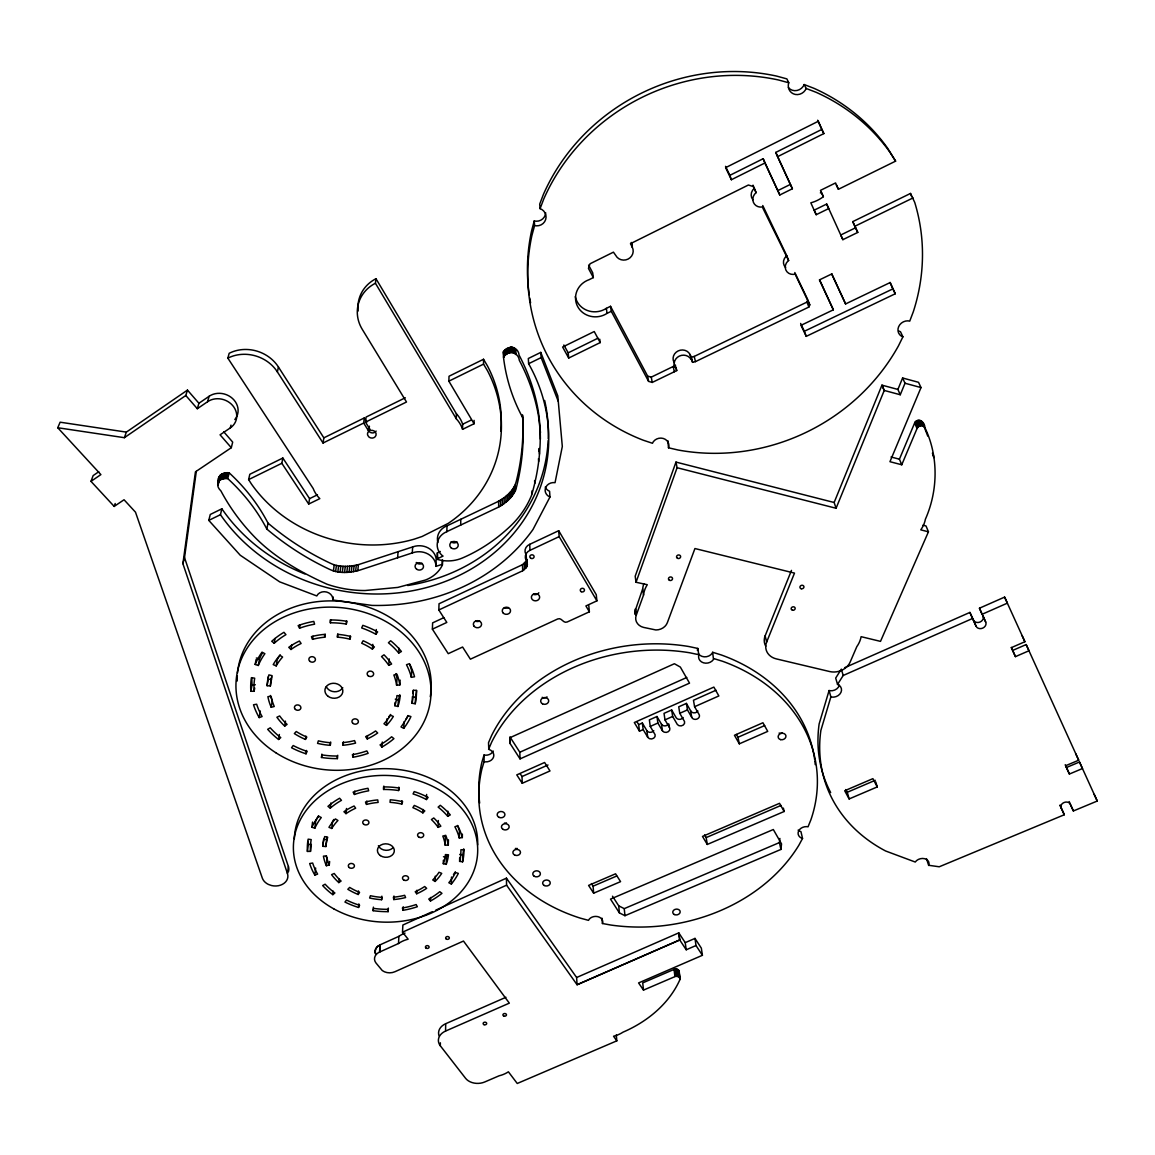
<?xml version="1.0" encoding="UTF-8"?>
<svg xmlns="http://www.w3.org/2000/svg" width="1155" height="1155" viewBox="0 0 1155 1155"><rect width="100%" height="100%" fill="white"/><g stroke="black" fill="none" stroke-linecap="round" stroke-linejoin="round"><path stroke-width="1.5" d="M462.577 429.328L462.65 424.231A30.954 28.038 5.5 0 0 456.398 413.735L375.981 278.716L375.433 283.249L456.283 418.789A31.113 28.139 5.4 0 1 462.577 429.328L474.07 423.741L474.084 420.362M459.661 857.905L459.618 861.385L462.606 861.818L462.693 854.859A77.963 62.182 2 0 0 463.733 848.853M462.332 837.548A78.352 62.341 2 0 0 457.712 825.782L454.882 826.763A75.277 59.901 2 0 1 459.329 838.068L462.332 837.548L462.361 834.098M459.329 838.068L459.416 831.152A74.902 59.742 2 0 0 457.553 825.45M437.153 558.89L443.072 556.089L441.903 555.252A16.82 14.77 2.2 0 1 445.873 532.094L498.715 507.031C506.41 502.613 514.206 496.159 516.429 487.237A275.15 243.387 16.5 0 0 522.638 417.547A195.195 180.599 -18.6 0 1 503.479 357.097L503.335 351.871C507.55 345.114 518.061 345.995 519.115 355.177A215.104 192.149 12.3 0 1 538.172 410.53C542.662 438.756 539.573 467.876 531.603 495.206A102.131 91.707 4.7 0 1 511.564 525.005C497.184 538.822 480.451 550.314 462.087 558.125A33.004 29.077 2.8 0 1 437.471 559.41L437.37 552.87L440.315 551.469M540.396 439.16L540.136 427.076M460.701 525.178L460.787 519.288M451.36 884.037A78.352 62.341 2 0 0 458.347 873.411L455.532 872.516A75.277 59.901 2 0 1 448.833 882.752L451.36 884.037L451.504 877.02M616.308 1034.967L616.813 1040.843L517.252 1083.477L508.402 1071.811A25.41 18.899 -2.1 0 1 499.119 1075.796L484.768 1081.961A14.134 10.467 -1.7 0 1 465.552 1078.279L440.3 1045.766A14.322 10.713 -1 0 1 445.556 1031.069L445.715 1023.705L505.933 997.285M443.39 860.215L443.303 863.695L446.234 864.373L446.393 857.385A62.673 49.983 2 0 0 447.158 855.047M456.283 418.789L456.398 413.735M447.736 816.311A75.277 59.901 2 0 0 438.135 807.1L440.286 805.309A78.352 62.341 2 0 1 450.291 814.896L447.736 816.311L447.851 811.171M448.299 844.984A62.976 50.113 2 0 0 445.729 835.325L442.798 836.061A59.901 47.673 2 0 1 445.252 845.243L448.299 844.984L448.414 839.786M440.3 1045.766L440.373 1042.806M445.252 845.243L445.426 838.328A59.612 47.543 2 0 0 445.022 836.003M510.12 743.531L510.265 737.554L674.39 663.735L680.338 667.07L689.521 683.139L520.039 758.893L510.12 743.531L509.961 736.904L519.822 752.237L520.039 758.893M442.365 559.8L442.221 564.333L435.911 566.369L435.94 565.069A16.762 14.596 3.8 0 0 413.172 552.639L359.869 570.094C350.182 572.967 339.05 573.804 329.709 569.415A275.02 255.096 6.6 0 1 266.834 529.062A189.998 157.455 16.2 0 0 227.752 478.589C219.869 477.145 213.661 484.046 220.923 490.933A216.158 196.422 7.5 0 0 255.833 538.244C276.016 558.313 301.253 572.591 327.024 584.213A101.727 89.729 8.3 0 0 365.052 590.523L397.796 587.419L425.358 580.055A32.889 28.731 4.4 0 0 442.466 564.882L442.61 560.334M438.135 827.384A59.901 47.673 2 0 0 431.421 819.559L433.775 817.957A62.976 50.113 2 0 1 440.835 826.186L438.135 827.384L438.337 820.512M446.826 531.776L446.999 525.857L496.636 502.208C505.139 497.877 513.744 491.063 516.227 481.491A273.591 242.362 16.7 0 0 522.609 415.627M474.07 423.741L448.862 381.164L449.021 376.241L483.526 359.263L487.41 365.832A138.557 124.971 10.7 0 1 500.822 431.306M435.103 881.453A62.976 50.113 2 0 0 441.715 873.368L439.016 872.27A59.901 47.673 2 0 1 432.735 879.966L435.103 881.453L435.262 876.197M438.828 609.97L439.03 603.762L522.464 564.694L526.694 560.536L526.954 566.571L522.71 570.758L438.828 609.97L446.812 622.43L432.389 629.157L448.256 653.672L462.592 647.031L470.388 659.187L557.735 618.95C561.749 617.261 563.135 623.7 567.177 621.996L589.382 611.803L588.776 605.624M430.469 901.001L428.75 899.052A75.277 59.901 2 0 0 439.781 891.703L441.946 893.349A78.352 62.341 2 0 1 430.469 901.001L430.584 897.464M432.389 629.157L432.62 622.877L443.794 617.665M435.911 566.369L436.171 559.02A16.675 14.539 3.9 0 0 413.533 546.633L358.425 564.636C349.344 566.86 339.122 567.466 330.518 563.322A273.446 253.984 6.8 0 1 268.003 523.114A188.958 156.878 16.3 0 0 229.152 472.828C223.074 471.861 216.866 475.903 217.876 482.949M437.471 559.41L437.37 552.87M426.426 799.549L428.115 797.426A78.352 62.341 2 0 0 414.212 791.579L413.071 793.933A75.277 59.901 2 0 1 426.426 799.549L426.628 794.438M422.889 812.889L424.809 810.94A62.976 50.113 2 0 0 414.284 805.425L412.884 807.663A59.901 47.673 2 0 1 422.889 812.889L423.033 809.467M416.695 893.768L415.223 891.689A59.901 47.673 2 0 0 424.694 886.52L426.657 888.339A62.976 50.113 2 0 1 416.695 893.768L416.854 890.245M403.066 910.299L402.402 908.003A75.277 59.901 2 0 0 416.132 904.553L417.345 906.718A78.352 62.341 2 0 1 403.066 910.299L403.239 906.747M445.556 1031.069L509.326 1003.146L463.473 941.051L394.851 971.759A10.438 7.998 1 0 1 382.262 970.532L375.981 962.981A10.395 7.97 1.2 0 1 379.562 952.067L398.504 943.519A26.406 20.299 0.3 0 1 408.148 939.188L402.503 932.186L402.878 925.025L432.461 911.642M415.569 697.216L412.422 696.71L412.075 703.251L415.237 703.756L415.569 697.216A82.597 68.968 5.8 0 0 416.58 690.56M411.368 677.321A79.767 66.47 5.7 0 0 406.488 664.731L409.462 663.663A83.03 69.184 5.7 0 1 414.544 676.772L411.368 677.321L411.714 670.882A79.349 66.254 5.8 0 0 409.664 664.515M398.504 943.519L398.894 936.344A26.291 20.256 0.4 0 1 405.03 933.096M401.796 804.082L402.619 801.671A62.976 50.113 2 0 0 390.26 799.794L390.044 802.321A59.901 47.673 2 0 1 401.796 804.082L401.983 800.675M412.277 553.057L412.638 547.051M398.605 790.525L399.139 788.028A78.352 62.341 2 0 0 383.518 786.916L383.604 789.471A75.277 59.901 2 0 1 398.605 790.525L398.807 787.133M393.768 899.557L393.379 897.204A59.901 47.673 2 0 0 404.654 895.298L405.593 897.55A62.976 50.113 2 0 1 393.768 899.557L393.971 896.02M403.73 728.357A83.03 69.184 5.7 0 0 410.92 716.591L407.932 715.595A79.767 66.47 5.7 0 1 401.016 726.914L403.73 728.357L404.106 721.745M373.383 907.123L373.123 910.689A78.352 62.341 2 0 0 388.138 911.642L388.354 908.09M395.082 702.457L394.866 705.719L397.97 706.485L398.388 699.944A66.384 55.44 5.8 0 0 399.789 694.704M399.832 684.944A66.745 55.613 5.7 0 0 396.945 674.202L393.855 675.011A63.482 52.899 5.7 0 1 396.613 685.233L399.832 684.944L400.135 680.093M330.272 745.336L330.446 742.723A63.482 52.899 5.7 0 1 318.347 740.846L317.567 743.372A66.745 55.613 5.7 0 0 330.272 745.336L330.662 742.001M337.433 637.141L337.621 634.34A66.745 55.613 5.7 0 1 350.73 636.492L349.893 639.177A63.482 52.899 5.7 0 0 337.433 637.141L337.809 633.98M396.613 685.233L397.031 678.75A63.15 52.726 5.8 0 0 395.963 673.61M398.749 653.051A79.767 66.47 5.7 0 0 388.427 642.758L390.679 640.765A83.03 69.184 5.7 0 1 401.42 651.492L398.749 653.051L399.053 648.273M379.562 952.067L380.038 944.848L398.894 936.344M379.865 951.922L380.327 944.718M381.626 899.702L381.829 897.348A59.901 47.673 2 0 1 370.409 895.717L369.629 897.998A62.976 50.113 2 0 0 381.626 899.702L381.857 896.165M383.604 789.471L383.85 786.079M397.623 557.822L398.071 551.787M386.492 725.398A66.745 55.613 5.7 0 0 393.35 716.461L390.477 715.219A63.482 52.899 5.7 0 1 383.965 723.737L386.492 725.398L386.968 718.8M381.915 747.054L380.067 744.888A79.767 66.47 5.7 0 0 391.617 736.789L393.927 738.637A83.03 69.184 5.7 0 1 381.915 747.054L382.291 742.044M388.773 665.323A63.482 52.899 5.7 0 0 381.525 656.574L383.994 654.813A66.745 55.613 5.7 0 1 391.603 664.01L388.773 665.323L389.249 658.913M358.223 894.49L359.552 892.367A59.901 47.673 2 0 1 349.662 887.415L347.828 889.292A62.976 50.113 2 0 0 358.223 894.49L358.526 890.938M366.51 804.414L365.5 802.018A62.976 50.113 2 0 1 377.728 799.91L378.133 802.422A59.901 47.673 2 0 0 366.51 804.414L366.785 801.007M358.555 907.455L359.595 905.26A75.277 59.901 2 0 1 346.529 900.063L344.955 902.055A78.352 62.341 2 0 0 358.555 907.455L358.844 903.903M375.895 634.268L377.642 631.915A83.03 69.184 5.7 0 0 362.829 625.331L361.674 627.945A79.767 66.47 5.7 0 1 375.895 634.268L376.313 629.533M367.247 738.955L365.644 736.645A63.482 52.899 5.7 0 0 375.577 730.956L377.685 732.992A66.745 55.613 5.7 0 1 367.247 738.955L367.535 735.634M372.386 649.11L374.393 646.944A66.745 55.613 5.7 0 0 363.146 640.751L361.703 643.234A63.482 52.899 5.7 0 1 372.386 649.11L372.805 644.331M354.441 794.467L353.127 792.128A78.352 62.341 2 0 1 367.969 788.302L368.69 790.8A75.277 59.901 2 0 0 354.441 794.467L354.758 791.059M353.112 757.218L352.376 754.677A79.767 66.47 5.7 0 0 366.828 750.923L368.142 753.32A83.03 69.184 5.7 0 1 353.112 757.218L353.444 753.869M338.834 882.593A62.976 50.113 2 0 1 331.586 874.638L334.214 873.483A59.901 47.673 2 0 0 341.1 881.048L338.834 882.593L339.18 879.071M346.009 813.64L343.93 811.72A62.976 50.113 2 0 1 354.08 806.002L355.653 808.211A59.901 47.673 2 0 0 346.009 813.64L346.5 808.486M332.842 894.677L334.892 892.974A75.277 59.901 2 0 1 325.118 884.21L322.664 885.567A78.352 62.341 2 0 0 332.842 894.677L333.189 891.14M343.107 745.249L342.66 742.636A63.482 52.899 5.7 0 0 354.542 740.586L355.581 743.098A66.745 55.613 5.7 0 1 343.107 745.249L343.454 741.914M331.759 828.467A59.901 47.673 2 0 1 337.939 820.483L335.441 818.924A62.976 50.113 2 0 0 328.958 827.327L331.759 828.467L332.496 821.552A59.612 47.543 2 0 1 333.838 819.473M329.262 864.98A59.901 47.673 2 0 1 326.461 855.884L323.414 856.158A62.976 50.113 2 0 0 326.374 865.716L329.262 864.98L329.637 861.486M349.893 639.177L350.239 636.015M321.884 754.114L321.494 757.478A83.03 69.184 5.7 0 0 337.376 758.618L337.736 755.269M357.776 570.714L358.425 564.636M326.374 865.716L327.125 858.714A62.673 49.983 2 0 1 326.172 856.375M355.639 571.249L356.303 565.17M326.677 839.57L323.617 839.353L322.837 846.312L325.927 846.528L326.677 839.57A59.612 47.543 2 0 1 326.908 837.231M330.258 808.125A75.277 59.901 2 0 1 341.461 800.328L339.613 798.235A78.352 62.341 2 0 0 327.948 806.363L330.258 808.125L330.821 802.985M353.459 571.682L354.137 565.604M405.304 397.768L366.077 417.071L365.485 422.152L370.668 430.411A4.331 3.884 9.6 0 1 376.01 435.291A4.331 3.884 9.6 0 1 368.82 436.908L367.68 435.132A4.331 3.884 9.6 0 1 368.748 431.378L369.412 426.195M538.793 451.461L539.111 448.515L539.457 454.117M351.264 572.028L351.957 565.936M346.283 624.061L346.803 621.274A83.03 69.184 5.7 0 0 330.229 619.946L330.373 622.79A79.767 66.47 5.7 0 1 346.283 624.061L346.644 620.928M780.91 849.43L781.545 843.915L773.316 829.521L610.504 899.11L619.398 912.898L624.956 915.698L780.91 849.43L779.437 842.573L779.899 838.443M349.041 572.259L349.748 566.167M314.839 875.071A78.352 62.341 2 0 1 309.67 863.536L312.659 863.03A75.277 59.901 2 0 0 317.611 874.118L314.839 875.071L315.647 868.026M363.666 423.048L364.258 417.966L323.848 437.846L323.039 443.015L363.666 423.048L368.835 431.32M346.818 572.389L347.525 566.297M312.543 822.071L311.922 827.254L314.853 828.178L315.661 821.277A74.902 59.742 2 0 1 318.535 815.834M310.493 851.379L311.33 844.406L308.255 844.435L307.403 851.423L310.493 851.379A75.277 59.901 2 0 1 311.215 839.613L308.154 839.165A78.352 62.341 2 0 0 307.403 851.423M344.565 572.432L345.287 566.325M342.328 572.36L343.064 566.268M340.075 572.187L340.826 566.094M337.838 571.927L338.603 565.835M335.614 571.552L336.394 565.459M545.261 487.049A8.374 7.508 -3.6 0 0 549.578 491.236L549.968 496.997L532.989 529.495A192.654 173.149 9.7 0 1 371.968 605.408L332.755 599.994L333.145 596.918M330.373 622.79L330.778 619.643M324.8 637.199L324.338 634.398A66.745 55.613 5.7 0 0 311.417 636.65L312.543 639.336A63.482 52.899 5.7 0 1 324.8 637.199L325.219 634.023M333.405 571.09L334.199 564.997M306.032 753.811L307.1 751.385A79.767 66.47 5.7 0 1 293.182 745.538L291.551 747.747A83.03 69.184 5.7 0 0 306.032 753.811L306.465 750.447M98.767 471.745L93.136 475.6L90.985 481.361L114.186 506.424L124.047 499.754L135.496 512.185L262.286 878.031A13.066 10.222 5.1 0 0 268.393 884.427L271.541 885.539A13.066 10.222 5.1 0 0 287.451 873.527L288.389 866.524L184.526 557.634L196.292 471.428M305.44 739.417L306.811 737.078A63.482 52.899 5.7 0 1 296.257 731.519L294.352 733.584A66.745 55.613 5.7 0 0 305.44 739.417L305.887 736.082M287.451 873.527L182.909 563.698L195.44 471.846L231.303 447.707L232.689 442.105L223.767 431.826M312.543 639.336L312.976 636.174M284.707 726.105L287.09 724.402A63.482 52.899 5.7 0 1 279.654 715.956L276.897 717.241A66.745 55.613 5.7 0 0 284.707 726.105L285.473 721.139M299.578 628.19L298.149 625.577A83.03 69.184 5.7 0 1 313.785 621.404L314.593 624.191A79.767 66.47 5.7 0 0 299.578 628.19L300.055 625.043M291.002 649.485A63.482 52.899 5.7 0 1 301.109 643.494L299.405 641.025A66.745 55.613 5.7 0 0 288.764 647.334L291.002 649.485L291.739 644.692M278.6 739.489L280.752 737.597A79.767 66.47 5.7 0 1 270.241 727.823L267.671 729.325A83.03 69.184 5.7 0 0 278.6 739.489L279.38 734.479M323.848 437.846L278.442 367.016A35.949 32.08 18.6 0 0 229.181 353.286L227.853 358.137L313.178 488.493A30.983 27.417 9.8 0 0 319.82 498.642L308.703 504.042L309.569 498.642L282.845 458.03L249.812 474.286L248.628 479.599L251.415 484.003A139.293 125.621 10.3 0 0 414.212 539.154L422.095 536.483L448.241 523.374A139.279 125.447 10.5 0 0 487.468 370.712L483.555 364.114L483.526 359.263M271.208 707.293A66.745 55.613 5.7 0 1 267.888 696.653L271.122 696.364A63.482 52.899 5.7 0 0 274.255 706.485L271.208 707.293L272.291 700.724A66.384 55.44 5.8 0 1 270.342 695.469M276.204 665.901A63.482 52.899 5.7 0 1 282.585 657.051L279.914 655.304A66.745 55.613 5.7 0 0 273.215 664.616L276.204 665.901L277.272 659.462A63.15 52.726 5.8 0 1 280.174 654.914M270.371 685.955A63.482 52.899 5.7 0 1 272.089 675.661L268.884 674.881A66.745 55.613 5.7 0 0 267.108 685.709L270.371 685.955L271.468 679.443A63.15 52.726 5.8 0 1 271.656 676.859M267.108 685.709L268.22 679.198A66.384 55.44 5.8 0 1 268.422 676.469M274.211 643.263A79.767 66.47 5.7 0 1 285.935 634.644L283.942 632.305A83.03 69.184 5.7 0 0 271.743 641.285L274.211 643.263L275.034 638.484M259.196 717.602A83.03 69.184 5.7 0 1 253.508 704.767L256.655 704.218A79.767 66.47 5.7 0 0 262.098 716.562L259.196 717.602L260.337 711.004M256.064 659.62L255.168 664.443L258.287 665.482L259.456 659.043A79.349 66.254 5.8 0 1 262.387 653.023M254.129 691.268A79.767 66.47 5.7 0 1 254.678 678.187L251.415 677.667A83.03 69.184 5.7 0 0 250.866 691.282L254.129 691.268L254.721 688.005M635.091 614.243A11.377 9.789 -8.3 0 1 634.846 611.702L642.656 588.949A29.178 25.208 -9.8 0 1 643.898 583.65M250.866 691.282L252.064 684.756A82.597 68.968 5.8 0 1 251.934 677.956M321.494 757.478L321.971 754.908A79.767 66.47 5.7 0 0 337.246 756.02L337.376 758.618M308.703 504.042L281.834 463.285L282.845 458.03M266.834 529.062L268.003 523.114M679.992 979.498L679.256 976.942L675.834 976.235L643.494 990.109L638.585 982.934L702.413 955.3L701.345 948.168L694.978 938.409L685.233 942.653L686.229 949.785L696.003 945.526L694.978 938.409M373.123 910.689L373.614 908.379A75.277 59.901 2 0 0 388.051 909.303L388.138 911.642M323.039 443.015L277.388 371.924L278.442 367.016M219.45 476.669L219.811 479.686M667.835 440.618L668.514 447.794L678.043 450.002A199.714 186.518 -25.2 0 0 898.489 345.807L902.907 336.827L900.496 331.759L898.908 331.037M668.514 447.794L668.889 446.162A8.59 7.753 -11.7 0 0 663.201 438.438A8.59 7.753 -11.7 0 0 653.282 441.773L652.474 443.275L643.22 440.199A199.714 186.518 -25.2 0 1 531.906 235.476L534.592 225.528L534.26 220.908L536.151 221.226A9.139 8.85 -0.8 0 0 545.665 212.78M526.954 566.571L527.2 560.189M534.592 225.528L536.498 225.846A9.197 8.894 -0.9 0 0 541.839 209.474L540.078 208.665L539.703 204.132L543.413 194.401A198.559 185.666 -25.5 0 1 776.535 76.071L786.873 78.887L788.778 82.77L788.302 84.748A9.745 9.125 -48.1 0 0 805.208 90.278L806.176 88.473L804.169 84.546L803.216 86.351A9.688 9.067 -48.6 0 1 788.403 87.621M332.755 599.994A8.33 7.118 7.7 0 0 326.562 592.01A8.33 7.118 7.7 0 0 316.788 595.937L279.683 581.86L240.24 555.237L208.781 520.385L220.446 514.682L221.861 508.792A177.61 159.852 9.9 0 0 304.934 573.977M226.712 478.531L228.127 472.77M227.752 478.589L229.152 472.828M224.662 478.632L226.091 472.871M225.687 478.545L227.102 472.785M222.684 479.007L224.113 473.247M223.666 478.791L225.081 473.016M220.807 479.657L222.251 473.882M221.731 479.296L223.16 473.536M217.847 483.454L219.623 476.192M208.781 520.385L210.268 514.48L221.861 508.792M217.876 483.974L220.157 475.311M217.963 484.494L220.504 474.936M218.136 484.985L218.858 482.097M219.464 480.365L220.923 474.59M219.926 480.076L221.37 474.301M231.303 447.707L220.071 434.814L230.293 427.913L230.986 425.141M798.148 830.113A7.551 6.006 -11.9 0 0 799.563 831.109L800.949 831.614L802.537 838.443L798.942 845.114A169.756 137.95 -7 0 1 610.721 925.025L602.448 923.509L602.751 922.354A7.406 5.775 -4.9 0 0 597.77 916.637A7.406 5.775 -4.9 0 0 589.223 919.178L588.501 920.347L580.46 918.182A169.756 137.95 -7 0 1 481.909 768.97L484.089 761.665L484.06 754.98L485.114 755.182A7.825 6.454 -0.9 0 0 493.214 751.039M182.909 563.698L184.526 557.634M534.26 220.908L531.589 230.798A198.559 185.666 -25.5 0 0 529.221 294.684M197.317 408.711L198.92 403.268L187.471 390.101L185.796 395.501L197.317 408.711L207.582 401.709L209.113 396.281A17.874 15.766 18.6 0 1 232.458 398.432A17.874 15.766 18.6 0 1 234.826 419.554M839.411 685.189A7.926 6.555 -15 0 1 829.867 690.719L829.088 690.517L819.14 723.925A172.687 137.878 -18.9 0 0 830.662 792.561M484.06 754.98L481.88 762.271A168.904 137.561 -7.1 0 0 479.657 803.057M829.088 690.517L830.878 696.884L820.873 730.408A173.568 138.268 -18.9 0 0 885.611 850.99L915.251 862.034A7.522 5.818 -14.7 0 1 924.577 858.685A7.522 5.818 -14.7 0 1 928.764 865.297L939.232 866.784L1064.304 814.751L1060.175 805.338M114.186 506.424L115.197 503.508M126.357 432.114L60.132 422.196L57.75 427.74L124.365 437.687L126.357 432.114L187.471 390.101M675.978 462.087L677.09 467.717L836.076 508.258L834.141 502.497L675.978 462.087L635.192 576.201L636.03 582.264L647.291 584.704A29.323 25.28 -9.8 0 0 643.537 595.07L636.203 615.341A11.434 9.818 -8.3 0 0 643.609 627.41L655.867 629.966A11.507 9.861 -8.7 0 0 667.345 622.689L694.935 548.538L794.496 573.111L766.646 642.079A16.156 13.586 -13.8 0 0 776.348 658.899L829.723 671.56A16.098 13.398 -15.6 0 0 850.181 662.017L856.808 646.656A29.005 24.327 -16 0 0 861.11 636.679L880.5 641.372L928.447 531.805L926.021 525.973L922.961 525.193M636.03 582.264L677.09 467.717M540.078 208.665L543.803 198.891A199.714 186.518 -25.2 0 1 778.383 79.955L788.778 82.77M765.765 646.223A16.069 13.542 -13.9 0 1 765.144 635.827L791.478 570.382M834.141 502.497L881.958 385.149L897.897 389.437L900.265 394.75L884.239 390.448L881.958 385.149L884.181 390.419M836.076 508.258L884.239 390.448M897.897 389.437L902.604 377.988L918.528 382.305L921.011 387.575L889.956 461.697L901.752 464.772L917.056 428.491C918.225 425.488 923.105 424.491 924.823 427.494C938.611 456.037 938.178 490.326 925.415 519.173A30.218 25.858 -21.6 0 1 920.78 529.856L928.447 531.805M673.928 362.121A8.922 8.215 -16.2 0 1 678.129 350.932A8.922 8.215 -16.2 0 1 689.954 354.397L691.354 357.112L694.227 356.433L806.97 302.09L807.879 299.91L794.813 272.522M689.954 354.397L692.567 362.324L695.454 361.63L808.875 307.042L809.785 304.862L808.514 301.556M900.265 394.75L905.015 383.243L902.604 377.988M901.752 464.772L899.427 459.185L914.616 423.048C917.46 417.229 925.155 421.69 924.765 427.364M484.089 761.665L485.143 761.867A7.868 6.482 -0.9 0 0 493.604 756.886A7.868 6.482 -0.9 0 0 488.782 749.35L488.522 742.679L491.582 735.547A168.904 137.561 -7.1 0 1 688.929 646.54L697.793 648.431L698.847 654.957A8.056 6.8 -10.6 0 0 703.482 662.811A8.056 6.8 -10.6 0 0 713.487 659.447L712.664 652.286L721.211 654.928A168.904 137.561 -7.1 0 1 814.665 759.571M488.579 749.321L491.655 742.16A169.756 137.95 -7 0 1 690.026 652.835L698.948 654.741M697.793 648.431L697.692 648.648A8.013 6.786 -10.6 0 0 697.418 650.424M712.664 652.286L712.26 653.124A8.013 6.786 -10.6 0 1 698.472 653.788M678.606 973.088L678.303 969.752L674.895 969.045L642.729 982.891L643.494 990.109M679.804 979.888C668.889 1004.085 647.06 1021.829 623.036 1032.151A25.612 19.317 -5 0 1 613.55 1036.237L616.813 1040.843M830.878 696.884L831.672 697.086A7.97 6.569 -14.9 0 0 840.956 692.394A7.97 6.569 -14.9 0 0 837.534 684.41L843.208 675.473L972.481 618.517L976.134 626.328A5.241 4.302 -21.1 0 0 982.732 628.118A5.241 4.302 -21.1 0 0 985.706 622.112L983.064 616.005A5.212 4.288 -21.2 0 1 980.119 621.982A5.212 4.288 -21.2 0 1 973.535 620.206L969.897 612.424L844.637 667.706M503.479 357.097C507.781 350.153 518.191 351.423 519.346 360.403A216.317 192.928 12.1 0 1 538.504 415.988L540.482 432.605M762.748 205.518L786.815 255.804L786.006 256.424A8.345 7.695 -30 0 0 785.66 267.527M786.815 255.804L788.634 260.554L787.825 261.174A8.388 7.739 -29.7 0 0 793.211 274.428L795.116 274.11L809.785 304.862M124.365 437.687L185.796 395.501M198.92 403.268L209.113 396.281M90.985 481.361L100.889 474.604L57.75 427.74M375.404 953.828A10.337 7.955 1.2 0 1 377.916 946.133L380.038 944.848M575.32 296.633A20.155 19.058 -9.8 0 0 606.332 308.356L610.519 306.306L647.623 376.082L651.261 377.136L675.603 365.327M610.519 306.306L611.284 311.301L648.59 381.381L652.243 382.435L676.729 370.582L675.978 367.088M763.166 158.711L764.899 162.999L731.375 179.732L729.859 175.343L763.166 158.711L779.798 194.978L792.388 188.756L775.77 152.417L821.754 129.447L817.639 120.236M792.388 188.756L777.575 156.676L823.847 133.59L818.332 121.246L725.6 167.663L731.375 179.732M588.602 265.101L592.674 272.739L593.338 277.59L589.093 279.698A20.27 19.144 -9.7 0 0 577.673 306.595A20.27 19.144 -9.7 0 0 607.068 313.366L611.284 311.301M778.008 190.532L790.511 184.338M248.628 479.599L281.834 463.285M365.485 422.152L406.502 401.998L362.179 329.189A36.267 33.712 13.6 0 1 375.433 283.249M448.862 381.164L483.555 364.114M836.278 184.872L838.415 189.29L895.601 161.137L887.516 148.071A198.559 185.666 -25.5 0 0 814.058 88.358L804.169 84.546M826.662 204.045L814.188 210.167L816.195 214.7L828.741 208.55L826.662 204.045L842.876 239.663L857.775 232.415L852.765 221.63L910.501 193.448L914.717 202.385A199.714 186.518 -25.2 0 1 913.302 311.763L909.736 321.148L907.946 320.845A9.009 7.998 -30.2 0 0 898.648 326.663A9.009 7.998 -30.2 0 0 901.319 336.105L902.907 336.827M599.734 339.166L600.196 342.587L568.708 358.05L568.188 352.838L597.929 338.213M549.968 496.997A8.431 7.536 -3.7 0 1 545.261 488.883A8.431 7.536 -3.7 0 1 552.841 482.602L555.05 482.66L562.312 446.48L557.793 395.891L540.771 352.391L528.326 358.498L528.615 363.724A178.606 160.502 9.7 0 1 459.719 575.19A178.606 160.502 9.7 0 1 220.446 514.682M528.615 363.724L541.132 357.588L540.771 352.391M854.989 226.207L913.085 197.895M852.765 221.63L855.537 227.795L840.725 235.014L842.876 239.663M309.569 498.642L317.466 494.802M462.65 424.231L471.24 420.059M831.744 273.952L819.415 279.914L833.347 309.814L800.978 325.335L806.248 336.35L895.255 293.774L890.231 282.513L845.59 303.938L831.744 273.952L845.59 303.938M806.248 336.35L804.371 331.268L892.844 288.894L889.985 282.484M527.402 564.708L525.814 554.111A8.302 7.291 -2.5 0 1 529.712 544.337L558.702 530.694L596.269 594.71L596.904 600.86L585.903 605.942L589.382 611.803M526.088 560.132A8.345 7.32 -2.5 0 1 530.001 550.329L559.15 536.627L558.702 530.694M435.753 910.154L506.439 878.161L576.619 977.505L577.081 984.739L679.746 939.968L678.794 932.865L576.619 977.505M402.503 932.186L506.569 885.178L506.439 878.161M519.822 752.237L686.792 677.465M522.233 783.292L516.776 774.875L544.597 762.488L549.997 770.948L522.233 783.292L522.017 776.55L548.004 764.985M642.324 723.016L643.162 729.57L639.495 731.187L638.672 724.633L642.324 723.016L646.959 730.812A3.941 3.263 -7.5 0 0 653.759 730.653M668.37 724.171A3.941 3.277 -8.1 0 1 661.555 724.329L656.964 716.504L649.37 719.883L650.251 726.423L655.116 734.724A3.956 3.277 -7.5 0 1 647.811 737.381L647.435 736.601M683.125 717.529A3.956 3.292 -8.8 0 1 676.31 717.962L671.661 709.964L664.024 713.357L664.991 719.868L669.813 728.213A3.97 3.292 -8.1 0 1 662.494 730.884L657.874 723.03L656.964 716.504M697.865 710.946A3.956 3.292 -9.4 0 1 691.037 711.48L686.388 703.409L678.736 706.817L679.761 713.299L684.525 721.514A3.97 3.292 -8.8 0 1 677.335 724.488L672.658 716.461L671.661 709.964M716.013 690.228L693.476 700.248L694.588 706.716L698.876 714.137A3.985 3.306 -9.4 0 1 697.591 718.771A3.985 3.306 -9.4 0 1 692.134 717.991L687.456 709.892L686.388 703.409M650.251 726.423L657.874 723.03M664.991 719.868L672.658 716.461M679.761 713.299L687.456 709.892M694.588 706.716L718.858 695.945L713.862 687.095L634.312 722.525L639.495 731.187M979.454 608.209L1004.605 597.106L1007.377 603.141L982.082 614.287L979.454 608.209L985.706 622.112M739.316 743.834L734.45 735.273L762.935 722.756L767.729 731.389L739.316 743.834L737.987 737.265L764.682 725.557M1004.605 597.106L1024.904 641.732L1011.318 647.652L1015.447 656.632L1028.99 650.756L1026.16 644.562L1012.69 650.424L1011.318 647.435M593.656 893.176L588.588 885.409L615.572 873.801L620.567 881.64L593.656 893.176L593.093 886.174L616.727 876.01M783.379 808.11L784.144 811.489L707.293 844.449L706.167 837.592L780.997 805.439M875.764 781.949L877.251 786.93L849.127 798.942L847.294 792.272L875.273 780.289M612.511 896.208L618.719 905.838L624.249 908.639L779.437 842.573M1026.16 644.562L1078.712 760.207L1065.589 765.736L1069.4 774.038L1082.495 768.537L1079.492 762.011L1066.484 767.483L1065.213 764.726M1064.304 814.751L1061.099 807.879A4.938 3.797 -19.2 0 1 1064.029 802.523A4.938 3.797 -19.2 0 1 1070.18 804.082L1073.385 810.969L1097.25 801.036L1079.492 762.011M446.999 525.857L446.061 526.175A16.733 14.712 2.3 0 0 437.904 542.561M252.064 684.756L255.313 684.742M268.22 679.198L271.468 679.443M459.719 854.411L462.693 854.859M443.477 856.721L446.393 857.385M395.299 699.179L398.388 699.944M891.039 456.99L899.427 459.185M905.015 383.243L921.011 387.575M713.891 658.61L722.481 661.252A169.756 137.95 -7 0 1 810.868 819.862L808.038 826.807L806.493 826.619A7.594 6.02 -11.9 0 0 798.61 831.008A7.594 6.02 -11.9 0 0 801.151 837.924L802.537 838.443M256.352 658.004L259.456 659.043M806.176 88.473L816.123 92.299A199.714 186.518 -25.2 0 1 889.985 152.301L895.601 161.137M506.569 885.178L577.081 984.739L679.732 939.925L678.794 932.865L685.233 942.653M679.746 939.968L686.229 949.785M696.003 945.526L702.413 955.3M520.198 773.749L522.017 776.55M591.418 883.575L593.093 886.174M364.258 417.966L366.828 422.08M525.814 554.111L526.334 554.992M636.954 721.76L638.672 724.633M704.579 834.921L706.167 837.592M707.293 844.449L702.5 836.437L779.524 803.317L784.144 811.489M643.162 729.57L647.738 737.236L646.872 730.653M559.15 536.627L596.904 600.86M736.37 734.421L737.987 737.265M563.857 344.999L568.188 352.838M568.708 358.05L562.615 347.034L594.233 331.543L600.196 342.587M845.821 789.544L847.294 792.272M849.127 798.942L844.695 790.742L872.891 778.658L877.251 786.93M593.338 277.59L588.444 268.393L590.017 263.788L613.435 252.151L615.716 255.371A9.254 8.836 -16 0 0 628.06 259.095A9.254 8.836 -16 0 0 632.261 247.141L631.352 242.434A9.211 8.792 -16.2 0 1 632.276 246.896M674.303 363.868L676.729 370.582M632.261 247.141L630.471 243.676L748.382 185.017L753.219 186.532L756.106 192.64A8.605 8.071 -34.3 0 0 762.3 206.962L788.634 260.554M821.754 129.447L823.847 133.59M892.844 288.894L895.255 293.774M855.537 227.795L857.775 232.415M725.542 166.334L729.859 175.343M800.632 323.429L804.371 331.268M753.017 185.161L756.106 192.64M819.617 279.784L833.347 309.814M764.899 162.999L779.798 194.978M1069.198 801.57L1073.385 810.969M816.195 214.7L810.824 202.818A33.74 31.373 -38.7 0 0 823.371 196.697L821.306 192.25A33.538 31.214 -39.1 0 1 820.368 192.943M1022.074 635.568L1024.904 641.732M1075.724 753.695L1078.712 760.207M1094.218 794.423L1097.25 801.036M921.863 421.387L924.347 426.816M921.084 420.752L923.552 426.195M823.371 196.697L820.483 190.373L835.57 182.938L838.415 189.29M920.116 420.362L922.585 425.791M919.048 420.218L921.517 425.646M917.936 420.333L920.405 425.762M932.388 453.179L933.63 455.951M932.663 454.839L933.919 457.611M916.882 420.709L919.322 426.152M915.929 421.33L918.369 426.758M915.612 421.647L918.052 427.09M915.424 421.849L917.864 427.292M915.15 422.124L917.59 427.567M914.616 423.048L917.056 428.491M1066.484 767.483L1069.4 774.038M1012.69 650.424L1015.447 656.632M1059.958 805.223L1061.099 807.879M973.535 620.206L976.134 626.328M775.77 152.417L777.575 156.676M969.897 612.424L972.481 618.517M922.282 421.922L927.739 436.056M541.132 357.588L558.24 401.276M806.97 302.09L808.875 307.042M910.501 193.448L911.598 196.422M926.498 858.656L928.678 865.485M843.208 675.473L841.331 669.164L835.686 678.072L837.534 684.41M765.144 635.827L766.646 642.079M694.227 356.433L695.454 361.63M691.354 357.112L692.567 362.324M673.221 366.554L674.332 371.809M651.261 377.136L652.243 382.435M647.623 376.082L648.59 381.381M690.618 710.715L691.715 717.226M668.904 724.098L669.395 727.361M606.332 308.356L607.068 313.366M642.656 588.949L643.537 595.07M661.483 724.171L662.421 730.725M635.481 608.829L636.318 615.023M635.365 609.161L636.203 615.341M679.126 970.994L680.151 978.906M678.822 970.316L680.05 979.397M678.303 969.752L679.256 976.942M677.595 969.305L678.548 976.509M676.758 969.031L677.696 976.22M675.834 968.944L676.772 976.134M675.227 969.002L676.382 976.177M674.895 969.045L675.834 976.235M674.015 969.319L674.939 976.509M624.249 908.639L624.956 915.698M618.719 905.838L619.398 912.898M602 918.182L602.448 923.509M538.461 458.708L538.634 461.538M534.606 480.552L534.765 483.411M531.979 490.904L532.123 493.777M529.712 544.337L530.001 550.329M522.508 414.804L522.638 417.547M527.156 559.8L527.286 562.817M525.713 562.225L525.973 568.274M524.269 563.654L524.529 569.704M515.635 349.33L515.852 354.542M515.289 348.882L515.505 354.094M514.885 348.478L515.101 353.69M514.437 348.131L514.654 353.329M522.464 564.694L522.71 570.758M513.946 347.814L514.163 353.026M513.426 347.568L513.629 352.766M512.878 347.381L513.08 352.578M512.3 347.251L512.502 352.448M511.723 347.179L511.91 352.376M511.131 347.179L511.319 352.376M510.539 347.251L510.727 352.448M515.231 485.1L515.448 490.846M509.976 347.366L510.149 352.564M514.177 486.89L514.379 492.651M508.994 347.713L509.167 352.91M513.008 488.623L513.195 494.398M508.056 348.131L508.229 353.329M507.146 348.608L507.305 353.805M511.752 490.312L511.939 496.087M506.28 349.157L506.439 354.354M510.394 491.929L510.568 497.718M505.457 349.748L505.616 354.96M504.692 350.413L504.851 355.625M508.951 493.488L509.11 499.278M503.984 351.12L504.129 356.332M507.406 494.961L507.579 500.765M505.803 496.376L505.948 502.18M504.1 497.704L504.244 503.522M502.338 498.96L502.468 504.778M500.505 500.129L500.62 505.948M498.599 501.212L498.715 507.031M415.237 703.756A83.03 69.184 5.7 0 0 416.479 690.315L413.245 690.329A79.767 66.47 5.7 0 1 412.075 703.251M255.168 664.443A83.03 69.184 5.7 0 1 262.026 652.142L264.885 653.687A79.767 66.47 5.7 0 0 258.287 665.482M397.97 706.485A66.745 55.613 5.7 0 0 400.164 695.844L396.945 695.599A63.482 52.899 5.7 0 1 394.866 705.719M237.511 672.99A97.179 81.153 5.8 0 1 344.941 601.769A97.179 81.153 5.8 0 1 430.266 696.739M237.237 680.988A97.179 81.153 5.8 0 1 237.309 675.646M342.746 687.644A8.937 7.464 5.7 0 1 334.3 691.73A8.937 7.464 5.7 0 1 326.273 686.633M390.635 714.483A66.384 55.44 5.8 0 1 388.874 716.678M408.033 716.042A82.597 68.968 5.8 0 1 406.156 718.944M413.375 690.315A79.349 66.254 5.8 0 1 412.985 693.534M462.606 861.818A78.352 62.341 2 0 0 463.964 849.719L460.917 849.748A75.277 59.901 2 0 1 459.618 861.385M311.922 827.254A78.352 62.341 2 0 1 318.607 816.181L321.278 817.538A75.277 59.901 2 0 0 314.853 828.178M446.234 864.373A62.976 50.113 2 0 0 448.458 854.787L445.426 854.585A59.901 47.673 2 0 1 443.303 863.695M322.837 846.312A62.976 50.113 2 0 1 324.714 836.581L327.717 837.26A59.901 47.673 2 0 0 325.927 846.528M294.337 838.718A91.721 73.169 2 0 1 388.383 768.725A91.721 73.169 2 0 1 477.679 844.883M392.743 848.044A8.431 6.728 2 0 1 378.392 845.763M455.301 871.852A77.963 62.182 2 0 1 453.467 874.479M308.255 844.435A77.963 62.182 2 0 1 308.154 841.374M675.04 367.362A8.966 8.244 -16.1 0 1 679.284 356.115A8.966 8.244 -16.1 0 1 691.166 359.595M530.593 302.855A198.559 185.666 -25.5 0 1 529.726 297.961M752.887 199.772A8.547 8.027 -34.7 0 1 754.446 188.193M439.044 1035.804A14.264 10.698 -1 0 1 445.715 1023.705M375.664 953.756A10.409 8.013 1.2 0 1 378.205 946.003M635.207 613.955A11.449 9.846 -8.3 0 1 634.947 611.399M479.686 620.942A4.115 3.537 0.2 0 1 475.571 621.116M508.431 607.588A4.115 3.566 -1.2 0 1 504.316 607.747M538.836 592.76A4.129 3.581 -2.7 0 1 533.249 594.291A4.158 3.595 -2.7 0 0 533.552 600.456A4.158 3.595 -2.7 0 0 539.659 597.106A4.158 3.595 -2.7 0 0 533.336 594.219M227.853 358.137A36.137 32.21 18.4 0 1 277.388 371.924M376.126 431.089A4.302 3.869 9.8 0 1 369.398 431.753L368.257 429.992A4.302 3.869 9.8 0 1 368.099 428.981M358.137 311.027A36.079 33.582 13.9 0 1 375.981 278.716M504.042 357.184A194.069 179.819 -18.8 0 1 503.335 351.871M457.048 541.897A4.216 3.71 2.3 0 1 451.1 541.724M422.109 563.337A4.201 3.667 3.9 0 1 416.233 562.471M548.163 440.488A177.61 159.852 9.9 0 1 407.715 585.513M544.64 400.453A177.61 159.852 9.9 0 1 548.235 438.77M814.881 761.246A168.904 137.561 -7.1 0 1 815.242 764.61M547.037 696.898A3.999 3.364 -3.2 0 1 542.2 697.331M506.468 822.865A3.855 3.104 -1.9 0 1 504.49 823.039M517.325 848.463A3.783 3.032 -2.3 0 1 515.375 848.434M782.079 732.819A3.927 3.22 -12.4 0 1 779.091 733.093M207.582 401.709A17.975 15.838 18.4 0 1 232.646 405.492A17.975 15.838 18.4 0 1 230.293 427.913M288.389 866.524A13.008 10.193 5.1 0 1 288.389 871.808M309.843 661.31A3.292 2.758 7.1 0 0 315.329 660.241A3.292 2.758 7.1 0 0 311.273 656.719A3.292 2.758 7.1 0 0 309.843 661.31M275.67 752.641A97.684 81.413 5.7 0 0 430.425 700.652A97.684 81.413 5.7 0 0 294.352 612.843A97.684 81.413 5.7 0 0 275.67 752.641M328.15 696.364A8.98 7.479 5.7 0 0 342.717 692.307A8.98 7.479 5.7 0 0 330.778 683.644A8.98 7.479 5.7 0 0 328.15 696.364M368.084 675.718A3.263 2.743 4.5 0 0 373.541 674.65A3.263 2.743 4.5 0 0 369.586 671.171A3.263 2.743 4.5 0 0 368.084 675.718M352.881 723.333A3.22 2.657 4.4 0 0 358.267 722.294A3.22 2.657 4.4 0 0 354.354 718.915A3.22 2.657 4.4 0 0 352.881 723.333M295.391 709.43A3.248 2.685 6.7 0 0 300.805 708.376A3.248 2.685 6.7 0 0 296.792 704.969A3.248 2.685 6.7 0 0 295.391 709.43M363.623 824.179A3.104 2.483 2.9 0 0 368.82 823.183A3.104 2.483 2.9 0 0 365.038 820.036A3.104 2.483 2.9 0 0 363.623 824.179M333.68 908.783A92.183 73.357 2 0 0 477.448 855.407A92.183 73.357 2 0 0 345.504 782.195A92.183 73.357 2 0 0 333.68 908.783M380.37 855.61A8.475 6.742 2 0 0 394.202 851.885A8.475 6.742 2 0 0 383.041 844.161A8.475 6.742 2 0 0 380.37 855.61M419.048 837.245A3.075 2.469 1 0 0 423.726 835.209A3.075 2.469 1 0 0 419.164 832.972A3.075 2.469 1 0 0 419.048 837.245M403.976 880.168A3.046 2.397 1.1 0 0 408.567 878.175A3.046 2.397 1.1 0 0 404.062 876.01A3.046 2.397 1.1 0 0 403.976 880.168M349.2 867.535A3.061 2.425 2.9 0 0 354.325 866.553A3.061 2.425 2.9 0 0 350.586 863.507A3.061 2.425 2.9 0 0 349.2 867.535M446.234 938.986A1.848 1.429 -0.5 0 0 449.295 938.279A1.848 1.429 -0.5 0 0 446.985 936.575A1.848 1.429 -0.5 0 0 446.234 938.986M426.007 948.053A1.834 1.415 0.1 0 0 429.054 947.36A1.834 1.415 0.1 0 0 426.744 945.671A1.834 1.415 0.1 0 0 426.007 948.053M503.825 1016.054A1.79 1.343 -2.3 0 0 506.482 1014.826A1.79 1.343 -2.3 0 0 503.797 1013.715A1.79 1.343 -2.3 0 0 503.825 1016.054M484.046 1024.687A1.79 1.343 -1.8 0 0 486.688 1023.46A1.79 1.343 -1.8 0 0 484.003 1022.363A1.79 1.343 -1.8 0 0 484.046 1024.687M677.523 558.327A2.065 1.79 -10.7 0 0 680.642 556.71A2.065 1.79 -10.7 0 0 677.624 555.209A2.065 1.79 -10.7 0 0 677.523 558.327M669.424 580.301A2.05 1.776 -9.9 0 0 672.542 578.713A2.05 1.776 -9.9 0 0 669.539 577.211A2.05 1.776 -9.9 0 0 669.424 580.301M801.281 588.747A2.036 1.747 -15.9 0 0 803.909 586.538A2.036 1.747 -15.9 0 0 800.588 585.816A2.036 1.747 -15.9 0 0 801.281 588.747M792.532 610.23A2.021 1.718 -15 0 0 795.131 608.05A2.021 1.718 -15 0 0 791.839 607.328A2.021 1.718 -15 0 0 792.532 610.23M473.983 626.126A4.129 3.552 0.1 0 0 481.13 625.851A4.129 3.552 0.1 0 0 477.275 620.683A4.129 3.552 0.1 0 0 473.983 626.126M502.887 612.699A4.144 3.566 -1.2 0 0 510.062 612.424A4.144 3.566 -1.2 0 0 506.237 607.212A4.144 3.566 -1.2 0 0 502.887 612.699M530.824 558.284A2.137 1.877 -2.4 0 0 534.101 556.739A2.137 1.877 -2.4 0 0 530.968 555.035A2.137 1.877 -2.4 0 0 530.824 558.284M581.21 591.678A2.108 1.834 -5.2 0 0 584.473 590.176A2.108 1.834 -5.2 0 0 581.413 588.516A2.108 1.834 -5.2 0 0 581.21 591.678M450.941 547.701A4.245 3.725 2.2 0 0 458.073 546.243A4.245 3.725 2.2 0 0 453.02 541.536A4.245 3.725 2.2 0 0 450.941 547.701M416.652 569.242A4.23 3.682 3.8 0 0 423.466 567.018A4.23 3.682 3.8 0 0 417.749 562.947A4.23 3.682 3.8 0 0 416.652 569.242M674.361 914.529A3.739 2.916 -7.3 0 0 680.18 912.06A3.739 2.916 -7.3 0 0 674.867 909.461A3.739 2.916 -7.3 0 0 674.361 914.529M542.518 703.828A4.014 3.378 -3.2 0 0 548.697 701.027A4.014 3.378 -3.2 0 0 542.821 697.981A4.014 3.378 -3.2 0 0 542.518 703.828M499.162 817.408A3.884 3.147 -1.7 0 0 504.923 814.549A3.884 3.147 -1.7 0 0 499.047 811.965A3.884 3.147 -1.7 0 0 499.162 817.408M502.8 829.232A3.869 3.119 -1.9 0 0 509.11 827.327A3.869 3.119 -1.9 0 0 503.984 823.919A3.869 3.119 -1.9 0 0 502.8 829.232M534.173 876.212A3.797 3.017 -3 0 0 540.338 874.248A3.797 3.017 -3 0 0 535.256 871.029A3.797 3.017 -3 0 0 534.173 876.212M544.25 885.495A3.783 2.989 -3.4 0 0 550.228 883.214A3.783 2.989 -3.4 0 0 544.9 880.312A3.783 2.989 -3.4 0 0 544.25 885.495M514.654 855.047A3.812 3.046 -2.3 0 0 520.486 852.506A3.812 3.046 -2.3 0 0 514.899 849.777A3.812 3.046 -2.3 0 0 514.654 855.047M780.621 739.633A3.956 3.234 -12.4 0 0 785.92 735.735A3.956 3.234 -12.4 0 0 779.596 734.132A3.956 3.234 -12.4 0 0 780.621 739.633"/></g></svg>
